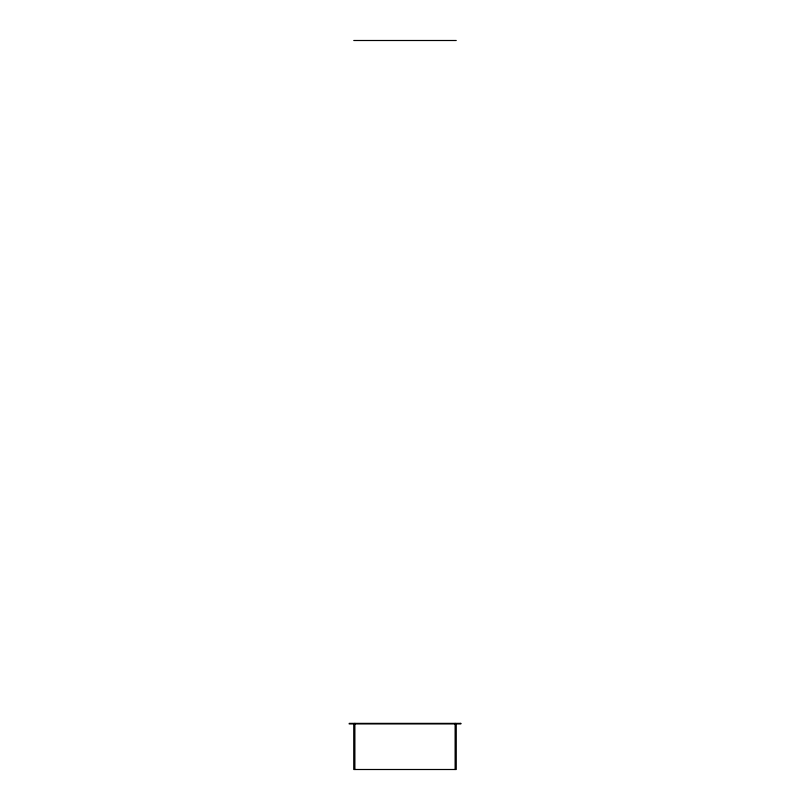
<?xml version="1.0" encoding="UTF-8"?>
<svg xmlns="http://www.w3.org/2000/svg" width="810" height="810" viewBox="0 0 810 810"><rect width="100%" height="100%" fill="white"/><g stroke="black" fill="none" stroke-linecap="round" stroke-linejoin="round"><path stroke-width="1.21" d="M353.747 40.5L456.253 40.5M456.263 723.938L456.253 769.5L353.747 769.5L353.747 723.938M455.119 723.37L455.119 769.5M354.881 723.37L354.881 769.5M460.809 723.37L349.191 723.37L349.191 723.938L460.809 723.938L460.809 723.37"/></g></svg>
